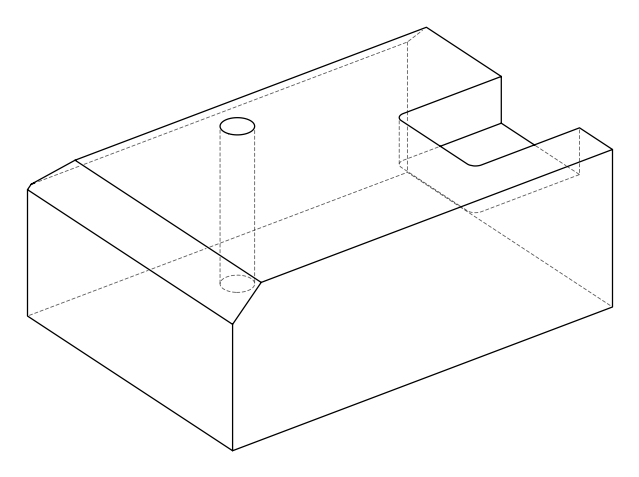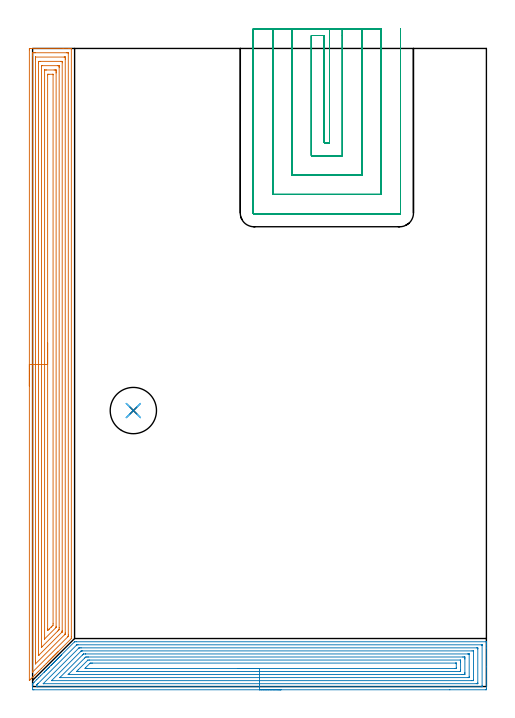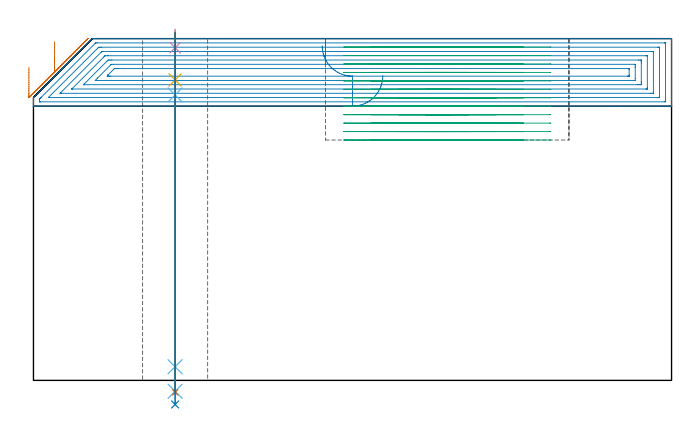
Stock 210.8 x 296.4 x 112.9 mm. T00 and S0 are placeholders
(PLAN: 8 operations, 6 tool changes, 58.3 min)
(1 AREA_MILL | FG_CHAMFER_SURFACE | UGT0205_001 | 16.29 min | 56178 mm3)
(2 AREA_MILL_1 | FG_CHAMFER_SURFACE_1 | UGT0205_001 | 13.37 min | 49583 mm3)
(3 MILL_SLOT | SLOT_PARTIAL_RECTANGULAR | NXT0201_011 | Follow Part, ap 3, ae 75% | 27.02 min | 222467 mm3)
(4 SPOT_DRILL | STEP1HOLE | NXT0321_9005460120000 | 0.05 min | 186 mm3)
(5 DRILL_BLIND_HOLE_INTO_CENTER | STEP1HOLE | NXT0301_062 | 0.06 min | 685 mm3)
(6 GUN_DRILL_THROUGH_HOLE | STEP1HOLE | UGT0307_006 | 0.55 min | 6360 mm3)
(7 DRILL_TO_ENLARGE_THROUGH_HOLE | STEP1HOLE | NXT0301_102 | 0.48 min | 8910 mm3)
(8 DRILL_TO_ENLARGE_THROUGH_HOLE_1 | STEP1HOLE | UGT0301_052 | 0.49 min | 24828 mm3)
(TOOL UGT0205_001 | Chamfer Mill 20 x 3 x 45 deg. | D20 FL50 Z2)
(TOOL NXT0201_011 | ENDMILL 12mm [2P460-1200-NA 1630] | D12 FL38 Z6)
(TOOL NXT0321_9005460120000 | NC Spot Drill, 142deg, 12mm, Carbide, Uncoated | D12 PA142 FL30 Z2)
(TOOL NXT0301_062 | Carbide Drill 9.1mm [860.1-0910-027A1-MM 2214] | D9.1 PA140 FL47 Z2)
(TOOL UGT0307_006 | Gun Drill 9 mm | D9 PA130 FL24 Z1)
(TOOL NXT0301_102 | Carbide Drill 13.5mm [860.1-1350-108A1-MM 2214] | D13.5 PA140 FL123 Z2)
(TOOL UGT0301_052 | Twist Drill 21.5 mm | D21.5 PA118 FL150 Z2)
(OP 1 AREA_MILL)
G17 G21 G94 G90
T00 M6
G54
G17 G0 G90 X-1.5 Y139.6 S1061 M3
G43 Z122.9 H0
Z103.4
G94 G1 Y139.638 Z102.528 F250.
Y139.752 Z101.663
Y139.941 Z100.812
Y140.203 Z99.98
Y140.537 Z99.174
Y140.94 Z98.4
Y141.408 Z97.664
Y141.94 Z96.972
Y142.529 Z96.329
Y143.172 Z95.74
Y143.864 Z95.208
Y144.6 Z94.74
Y145.374 Z94.337
Y146.18 Z94.003
Y147.012 Z93.741
Y147.863 Z93.552
Y148.728 Z93.438
Y149.6 Z93.4
Y295.773
X-1.496 Y296.189 Z93.402
X-1.492 Y296.39 Z93.406
X-1.287 Y296.4 Z93.61
X14.254 Z109.15
X16.641 Z111.536
X17.354 Z112.253
X17.616 Z112.515
X17.987 Y296.393 Z112.878
X17.997 Y296.391 Z112.888
X18. Y296.22 Z112.9
Y23.096
X17.994 Y22.304 Z112.892
X17.968 Y22.267 Z112.867
X11.918 Y16.217 Z106.815
X11.783 Y16.081 Z106.679
X11.645 Y15.944 Z106.543
X11.481 Y15.78 Z106.379
X11.341 Y15.639 Z106.237
X11.198 Y15.497 Z106.095
X11.045 Y15.344 Z105.943
X10.9 Y15.197 Z105.795
X10.751 Y15.05 Z105.648
X10.609 Y14.908 Z105.506
X10.458 Y14.756 Z105.353
X10.304 Y14.603 Z105.201
X10.172 Y14.471 Z105.07
X10.016 Y14.314 Z104.911
X9.857 Y14.156 Z104.754
X9.736 Y14.035 Z104.634
X9.575 Y13.872 Z104.47
X9.41 Y13.709 Z104.308
X9.3 Y13.599 Z104.197
X9.133 Y13.431 Z104.028
X8.963 Y13.262 Z103.861
X8.692 Y12.991 Z103.59
X8.516 Y12.815 Z103.413
X7.957 Y12.257 Z102.857
X7.622 Y11.921 Z102.519
X7.029 Y11.329 Z101.929
X6.336 Y10.636 Z101.235
X5.386 Y9.686 Z100.285
X4.045 Y8.345 Z98.944
X2.704 Y7.003 Z97.602
X2.257 Y6.556 Z97.156
X1.811 Y6.109 Z96.708
X1.271 Y5.57 Z96.17
X1.037 Y5.335 Z95.934
X0.917 Y5.215 Z95.814
X0.409 Y4.708 Z95.308
X0.154 Y4.452 Z95.05
X0.023 Y4.321 Z94.92
X-0.454 Y3.846 Z94.446
X-0.729 Y3.568 Z94.166
X-1.32 Y2.98 Z93.579
X-1.465 Y2.841 Z93.433
X-1.496 Y2.815 Z93.402
X-1.5 Y3.015 Z93.4
Y149.6
X-0.086 Z94.814
Y293.035
X-0.085 Y293.928 Z94.815
X-0.084 Y293.985 Z94.816
X-0.071 Y294.39 Z94.829
X0.335 Y294.397 Z95.235
X0.743 Y294.399 Z95.643
X1.215 Y294.4 Z96.115
X15.757 Y294.399 Z110.657
X16.233 Y294.397 Z111.133
X16.471 Y294.39 Z111.371
X16.579 Y294.373 Z111.479
X16.585 Y294.041 Z111.485
Y293.985
X16.586 Y23.99 Z111.486
X16.583 Y23.571 Z111.483
X16.58 Y23.362 Z111.48
X16.578 Y23.34 Z111.478
X16.568 Y23.325 Z111.468
X16.543 Y23.295 Z111.443
X16.494 Y23.244 Z111.394
X16.346 Y23.096 Z111.246
X-0.043 Y6.707 Z94.857
X-0.059 Y6.693 Z94.841
X-0.075 Y6.682 Z94.825
X-0.079 Y6.68 Z94.821
X-0.08 Y6.697 Z94.82
X-0.085 Y6.948 Z94.815
X-0.086 Y7.003 Z94.814
Y149.6
X1.328 Z96.228
X1.329 Y291.603 Z96.229
X1.33 Y292.197 Z96.23
X1.332 Y292.347 Z96.232
X1.335 Y292.381 Z96.235
X1.338 Y292.39 Z96.238
X1.358 Y292.393 Z96.258
X1.426 Y292.399 Z96.326
X14.673 Y292.4 Z109.573
X14.874 Y292.399 Z109.774
X15.075 Y292.397 Z109.975
X15.132 Y292.394 Z110.032
X15.162 Y292.39 Z110.062
X15.165 Y292.375 Z110.065
X15.169 Y292.297 Z110.069
X15.17 Y292.197 Z110.07
X15.171 Y291.896 Z110.071
X15.172 Y291.303 Z110.072
X15.171 Y24.884 Z110.071
X15.17 Y24.584 Z110.07
X15.168 Y24.483 Z110.068
X15.165 Y24.404 Z110.065
X15.158 Y24.368 Z110.058
X14.833 Y24.032 Z109.733
X1.379 Y10.58 Z96.279
X1.359 Y10.564 Z96.259
X1.342 Y10.552 Z96.242
X1.335 Y10.58 Z96.235
X1.333 Y10.618 Z96.233
X1.33 Y10.879 Z96.23
X1.329 Y11.474 Z96.229
X1.328 Y11.775 Z96.228
Y149.6
X2.743 Z97.643
Y289.514
X2.746 Y290.168 Z97.646
X2.75 Y290.382 Z97.65
X2.955 Y290.39 Z97.855
X3.401 Y290.4 Z98.301
X13.116 Z108.016
X13.546 Y290.391 Z108.446
X13.75 Y290.386 Z108.65
X13.752 Y290.268 Z108.652
X13.757 Y289.752 Z108.657
Y26.015
X13.756 Y25.778 Z108.656
X13.752 Y25.45 Z108.652
X13.75 Y25.413 Z108.65
X13.73 Y25.387 Z108.63
X13.687 Y25.339 Z108.587
X13.615 Y25.264 Z108.515
X2.952 Y14.601 Z97.852
X2.88 Y14.531 Z97.78
X2.788 Y14.444 Z97.688
X2.756 Y14.416 Z97.656
X2.75 Y14.455 Z97.65
X2.747 Y14.536 Z97.647
X2.743 Y14.813 Z97.643
Y149.6
X4.157 Z99.057
Y287.967
X4.16 Y288.207 Z99.06
X4.164 Y288.366 Z99.064
X4.167 Y288.392 Z99.067
X4.173 Y288.394 Z99.073
X4.192 Y288.397 Z99.092
X4.275 Y288.399 Z99.175
X4.493 Y288.4 Z99.393
X11.559 Z106.459
X12.224 Y288.396 Z107.124
X12.319 Y288.393 Z107.219
X12.329 Y288.391 Z107.229
X12.336 Y288.372 Z107.236
X12.339 Y288.247 Z107.239
X12.342 Y288.087 Z107.242
X12.343 Y287.847 Z107.243
Y287.726
Y27.446
X12.34 Y26.672 Z107.24
X12.338 Y26.557 Z107.238
X12.333 Y26.443 Z107.233
X12.224 Y26.329 Z107.124
X11.953 Y26.053 Z106.853
X11.68 Y25.778 Z106.58
X4.527 Y18.626 Z99.427
X4.399 Y18.501 Z99.299
X4.275 Y18.384 Z99.175
X4.164 Y18.284 Z99.064
X4.159 Y18.506 Z99.059
X4.158 Y18.626 Z99.058
X4.157 Y149.6 Z99.057
X5.571 Z100.471
Y286.296
X5.573 Y286.355 Z100.473
X5.575 Y286.384 Z100.475
X5.578 Y286.39 Z100.478
X5.59 Y286.396 Z100.49
X6.042 Y286.399 Z100.942
X6.469 Y286.4 Z101.369
X10.002 Z104.902
X10.458 Y286.399 Z105.358
X10.89 Y286.396 Z105.79
X10.921 Y286.39 Z105.821
X10.924 Y286.361 Z105.824
X10.927 Y285.938 Z105.827
X10.929 Y285.462 Z105.829
Y285.044
X10.928 Y27.984 Z105.828
X10.926 Y27.566 Z105.826
X10.924 Y27.507 Z105.824
X10.922 Y27.482 Z105.822
X10.902 Y27.458 Z105.802
X10.829 Y27.38 Z105.729
X10.736 Y27.285 Z105.636
X5.611 Y22.16 Z100.511
X5.587 Y22.141 Z100.487
X5.577 Y22.136 Z100.477
X5.575 Y22.139 Z100.475
X5.573 Y22.162 Z100.473
X5.572 Y22.202 Z100.472
X5.571 Y22.284 Z100.471
Y149.6
X6.985 Z101.885
Y284.15
X6.987 Y284.358 Z101.887
X6.989 Y284.383 Z101.889
X6.99 Y284.388 Z101.89
X7.02 Y284.391 Z101.92
X7.151 Y284.397 Z102.051
X7.315 Y284.399 Z102.215
X7.562 Y284.4 Z102.462
X9.328 Z104.228
X9.441 Y284.399 Z104.341
X9.471 Y284.398 Z104.371
X9.501 Y284.393 Z104.401
X9.508 Y284.389 Z104.408
X9.511 Y284.38 Z104.411
X9.513 Y284.347 Z104.413
X9.515 Y284.211 Z104.415
Y284.15
X9.514 Y29.354 Z104.414
X9.509 Y28.527 Z104.409
X9.452 Y28.46 Z104.352
X9.073 Y28.074 Z103.973
X8.692 Y27.689 Z103.592
X8.631 Y27.628 Z103.531
X7.675 Y26.672 Z102.575
X7.61 Y26.607 Z102.51
X7.295 Y26.298 Z102.195
X7. Y26.009 Z101.9
X6.987 Y26.61 Z101.887
X6.986 Y26.672 Z101.886
X6.985 Y149.6 Z101.885
Y150.472 Z101.923
Y151.336 Z102.037
Y152.188 Z102.226
Y153.02 Z102.488
Y153.826 Z102.822
Y154.6 Z103.225
Y155.336 Z103.694
Y156.028 Z104.225
Y156.671 Z104.814
Y157.26 Z105.457
Y157.791 Z106.15
Y158.26 Z106.885
Y158.663 Z107.659
Y158.997 Z108.465
Y159.259 Z109.297
Y159.448 Z110.149
Y159.562 Z111.014
Y159.6 Z111.885
G0 Z122.9
M5
M2
(OP 2 AREA_MILL_1)
G17 G21 G94 G90
T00 M6
G54
G17 G0 G90 X115.4 Y-1.5 S1061 M3
G43 Z122.9 H0
Z100.6
G94 G1 X115.362 Z99.729 F250.
X115.248 Z98.864
X115.059 Z98.012
X114.797 Z97.18
X114.463 Z96.374
X114.06 Z95.6
X113.592 Z94.864
X113.06 Z94.172
X112.471 Z93.529
X111.828 Z92.94
X111.136 Z92.409
X110.4 Z91.94
X109.626 Z91.537
X108.82 Z91.203
X107.988 Z90.941
X107.136 Z90.752
X106.272 Z90.638
X105.4 Z90.6
X0.598
X0.411 Y-1.498 Z90.602
X0.002 Y-1.491 Z90.605
X0. Y-1.285 Z90.812
Y-0.097 Z91.998
Y0.508 Z92.607
Y0.93 Z93.029
X0.005 Y1.232 Z93.331
X0.008 Y1.297 Z93.396
X0.152 Y1.45 Z93.55
X0.67 Y1.97 Z94.069
X1.936 Y3.236 Z95.336
X2.828 Y4.128 Z96.228
X3.72 Y5.02 Z97.12
X5.395 Y6.696 Z98.794
X5.504 Y6.806 Z98.902
X5.835 Y7.135 Z99.235
X6.06 Y7.36 Z99.46
X6.282 Y7.582 Z99.681
X6.396 Y7.698 Z99.794
X6.745 Y8.045 Z100.145
X6.935 Y8.235 Z100.335
X7.168 Y8.469 Z100.567
X7.288 Y8.589 Z100.686
X7.654 Y8.954 Z101.054
X7.81 Y9.11 Z101.21
X8.347 Y9.65 Z101.745
X8.516 Y9.817 Z101.915
X8.625 Y9.926 Z102.024
X8.791 Y10.093 Z102.188
X8.956 Y10.258 Z102.355
X9.071 Y10.372 Z102.47
X9.234 Y10.536 Z102.631
X9.397 Y10.698 Z102.795
X9.517 Y10.818 Z102.916
X9.677 Y10.979 Z103.074
X9.837 Y11.138 Z103.236
X9.963 Y11.264 Z103.362
X10.12 Y11.422 Z103.517
X10.277 Y11.578 Z103.676
X10.409 Y11.71 Z103.808
X10.563 Y11.865 Z103.96
X10.717 Y12.018 Z104.116
X10.855 Y12.156 Z104.254
X11.006 Y12.308 Z104.404
X11.157 Y12.458 Z104.556
X11.301 Y12.602 Z104.7
X11.449 Y12.751 Z104.847
X11.597 Y12.899 Z104.996
X11.747 Y13.048 Z105.146
X11.892 Y13.194 Z105.29
X12.038 Y13.339 Z105.436
X12.193 Y13.494 Z105.592
X12.335 Y13.638 Z105.733
X12.478 Y13.779 Z105.877
X12.639 Y13.94 Z106.038
X12.779 Y14.081 Z106.176
X12.918 Y14.219 Z106.317
X13.085 Y14.386 Z106.484
X13.222 Y14.524 Z106.62
X13.358 Y14.659 Z106.757
X13.531 Y14.832 Z106.93
X19.435 Y20.735 Z112.833
X19.505 Y20.796 Z112.889
X20.221 Y20.8 Z112.9
X210.648
X210.79 Y20.797 Z112.888
X210.793 Y20.776 Z112.867
X210.8 Y20.447 Z112.547
Y20.002 Z112.101
Y19.397 Z111.492
Y18.209 Z110.306
Y17.625 Z109.719
Y9.204 Z101.301
Y-0.983 Z91.114
X210.798 Y-1.277 Z90.82
X210.79 Y-1.492 Z90.606
X210.575 Y-1.499 Z90.599
X193.827 Y-1.5 Z90.6
X105.4
Y-0.086 Z92.014
X2.37
X2.161 Y-0.083 Z92.017
X2.056 Y-0.081 Z92.019
X2.013 Y-0.079 Z92.021
X2.009 Y-0.046 Z92.054
X2.005 Y0.046 Z92.146
X2.001 Y0.281 Z92.381
X2.008 Y0.789 Z92.889
X2.01 Y0.835 Z92.935
X2.036 Y0.874 Z92.974
X2.09 Y0.934 Z93.034
X2.161 Y1.009 Z93.109
X2.382 Y1.232 Z93.332
X2.604 Y1.455 Z93.555
X20.385 Y19.234 Z111.334
X20.49 Y19.337 Z111.437
X20.523 Y19.366 Z111.466
X20.54 Y19.378 Z111.478
X20.563 Y19.38 Z111.48
X20.672 Y19.383 Z111.483
X21.112 Y19.386 Z111.486
X208.43
X208.639 Y19.384 Z111.484
X208.744 Y19.381 Z111.481
X208.787 Y19.379 Z111.479
X208.791 Y19.346 Z111.446
X208.795 Y19.254 Z111.354
X208.799 Y19.018 Z111.118
Y0.411 Z92.511
X208.793 Y0.03 Z92.13
X208.79 Y-0.073 Z92.027
X208.747 Y-0.079 Z92.021
X208.406 Y-0.086 Z92.014
X105.4
Y1.329 Z93.429
X5.058
X5.02
X4.979 Y1.332 Z93.432
X4.954 Y1.334 Z93.434
X4.965 Y1.354 Z93.454
X5.011 Y1.408 Z93.508
X5.058 Y1.458 Z93.558
X21.225 Y17.625 Z109.725
X21.488 Y17.881 Z109.981
X21.563 Y17.952 Z110.052
X21.662 Y17.965 Z110.065
X22.004 Y17.968 Z110.068
X22.548 Y17.971 Z110.071
X206.286
X206.634 Y17.97 Z110.07
X206.75 Y17.967 Z110.067
X206.783 Y17.965 Z110.065
X206.79 Y17.899 Z109.999
X206.796 Y17.79 Z109.89
X206.799 Y17.625 Z109.725
X206.8 Y17.46 Z109.56
X206.799 Y1.675 Z93.775
X206.798 Y1.512 Z93.612
X206.79 Y1.347 Z93.447
X206.78 Y1.335 Z93.435
X206.764 Y1.332 Z93.432
X206.721 Y1.33 Z93.43
X206.634 Y1.329 Z93.429
X206.091
X105.4
Y2.743 Z94.843
X9.334
X8.954 Y2.745 Z94.845
X8.823 Y2.748 Z94.848
X8.81 Y2.75 Z94.85
X8.811 Y2.753 Z94.853
X8.832 Y2.78 Z94.88
X8.873 Y2.823 Z94.923
X22.398 Y16.348 Z108.448
X22.566 Y16.513 Z108.613
X22.597 Y16.54 Z108.64
X22.613 Y16.55 Z108.65
X22.631 Y16.553 Z108.653
X22.719 Y16.556 Z108.656
X22.896 Y16.557 Z108.657
X23.079
X204.142
X204.714 Y16.552 Z108.652
X204.78 Y16.55 Z108.65
X204.79 Y16.547 Z108.647
X204.794 Y16.527 Z108.627
X204.797 Y16.479 Z108.579
X204.799 Y16.287 Z108.387
Y3.029 Z95.129
X204.796 Y2.82 Z94.92
X204.792 Y2.769 Z94.869
X204.789 Y2.75 Z94.85
X204.768 Y2.748 Z94.848
X204.665 Y2.745 Z94.845
X203.958 Y2.743 Z94.843
X203.776
X105.4
Y4.157 Z96.257
X12.907
X12.789 Y4.159 Z96.259
X12.695 Y4.162 Z96.262
X12.677 Y4.164 Z96.264
X12.68 Y4.17 Z96.27
X12.711 Y4.206 Z96.306
X12.833 Y4.333 Z96.433
X23.182 Y14.683 Z106.783
X23.47 Y14.967 Z107.067
X23.632 Y15.122 Z107.222
X23.659 Y15.136 Z107.236
X23.7 Y15.139 Z107.239
X23.788 Y15.141 Z107.241
X24.503 Y15.143 Z107.243
X24.68
X202.174
X202.352 Y15.141 Z107.241
X202.707 Y15.136 Z107.236
X202.791 Y15.134 Z107.234
X202.794 Y15.11 Z107.21
X202.797 Y15.055 Z107.155
X202.799 Y14.967 Z107.067
X202.8 Y4.598 Z96.698
X202.797 Y4.333 Z96.433
X202.792 Y4.179 Z96.279
X202.791 Y4.165 Z96.265
X202.742 Y4.162 Z96.262
X202.648 Y4.159 Z96.259
X202.53 Y4.158 Z96.258
X202.352 Y4.157 Z96.257
X105.4
Y5.571 Z97.671
X16.796 Y5.572 Z97.672
X16.653 Y5.573 Z97.673
X16.578 Y5.576 Z97.676
X16.539 Y5.578 Z97.678
X16.567 Y5.613 Z97.713
X16.591 Y5.641 Z97.741
X16.854 Y5.906 Z98.006
X24.143 Y13.194 Z105.294
X24.413 Y13.46 Z105.56
X24.68 Y13.722 Z105.822
X25.038 Y13.725 Z105.825
X25.572 Y13.728 Z105.828
X25.926 Y13.729 Z105.829
X199.853 Y13.728 Z105.828
X200.391 Y13.725 Z105.825
X200.752 Y13.722 Z105.822
X200.79 Y13.716 Z105.816
X200.796 Y13.678 Z105.778
X200.799 Y13.194 Z105.294
X200.8 Y12.788 Z104.888
Y6.585 Z98.685
X200.798 Y6.106 Z98.206
X200.793 Y5.706 Z97.806
X200.784 Y5.578 Z97.678
X200.659 Y5.576 Z97.676
X200.391 Y5.573 Z97.673
X200.036 Y5.572 Z97.672
X199.499 Y5.571 Z97.671
X105.4
Y6.985 Z99.085
X21.119
X20.401 Y6.992 Z99.092
X21.194 Y7.797 Z99.897
X25.572 Y12.174 Z104.274
X25.642 Y12.239 Z104.339
X25.718 Y12.308 Z104.408
X26.458 Y12.315 Z104.415
X198.607 Y12.314 Z104.414
X198.79 Y12.308 Z104.408
X198.796 Y12.12 Z104.22
X198.799 Y11.422 Z103.522
X198.8 Y11.23 Z103.33
X198.799 Y7.687 Z99.787
X198.79 Y6.992 Z99.092
X198.613 Y6.986 Z99.086
X198.607
X105.4 Y6.985 Z99.085
Y8.4 Z100.5
X25.572
X25.046 Y8.401 Z100.501
X24.68 Y8.403 Z100.503
X24.331 Y8.407 Z100.507
X24.617 Y8.764 Z100.864
X24.646 Y8.798 Z100.898
X24.68 Y8.833 Z100.933
X26.464 Y10.617 Z102.717
X26.739 Y10.88 Z102.98
X26.996 Y10.894 Z102.994
X27.356 Y10.897 Z102.997
X27.882 Y10.9 Z103.
X196.457
X196.676 Y10.898 Z102.998
X196.76 Y10.896 Z102.996
X196.789 Y10.894 Z102.994
X196.793 Y10.852 Z102.952
X196.797 Y10.754 Z102.854
X196.8 Y10.559 Z102.659
Y8.787 Z100.887
X196.799 Y8.548 Z100.648
X196.797 Y8.44 Z100.54
X196.794 Y8.414 Z100.514
X196.791 Y8.407 Z100.507
X196.768 Y8.405 Z100.505
X196.664 Y8.402 Z100.502
X196.297 Y8.4 Z100.5
X105.4
X104.528 Z100.538
X103.664 Z100.652
X102.812 Z100.84
X101.98 Z101.103
X101.174 Z101.437
X100.4 Z101.839
X99.664 Z102.308
X98.972 Z102.839
X98.329 Z103.429
X97.74 Z104.072
X97.208 Z104.764
X96.74 Z105.5
X96.337 Z106.273
X96.003 Z107.079
X95.741 Z107.911
X95.552 Z108.763
X95.438 Z109.628
X95.4 Z110.5
G0 Z122.9
M5
M2
(OP 3 MILL_SLOT)
G17 G21 G94 G90
T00 M6
G54
G17 G0 G90 X137.9 Y305.4 S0 M3
G43 Z122.9 H1
Z110.108
G94 G1 Y302.4 F250.
Y252.6 F500.
X135.5
Y302.4
X129.5
Y246.6
X143.9
Y302.4
Y305.4 F250.
X120.5
Y302.4
Y237.6 F500.
X152.9
Y302.4
Y305.4 F250.
X111.5
Y302.4
Y228.6 F500.
X161.9
Y302.4
Y305.4 F250.
X102.5
Y302.4
Y219.9 F500.
G3 X102.8 Y219.6 R0.3
G1 X170.6
G3 X170.9 Y219.9 R0.3
G1 Y302.4
Y305.4 F250.
G0 X137.9 Z107.317
G1 Y302.4
Y252.6 F500.
X135.5
Y302.4
X129.5
Y246.6
X143.9
Y302.4
Y305.4 F250.
X120.5
Y302.4
Y237.6 F500.
X152.9
Y302.4
Y305.4 F250.
X111.5
Y302.4
Y228.6 F500.
X161.9
Y302.4
Y305.4 F250.
X102.5
Y302.4
Y219.9 F500.
G3 X102.8 Y219.6 R0.3
G1 X170.6
G3 X170.9 Y219.9 R0.3
G1 Y302.4
Y305.4 F250.
G0 X137.9 Z104.525
G1 Y302.4
Y252.6 F500.
X135.5
Y302.4
X129.5
Y246.6
X143.9
Y302.4
Y305.4 F250.
X120.5
Y302.4
Y237.6 F500.
X152.9
Y302.4
Y305.4 F250.
X111.5
Y302.4
Y228.6 F500.
X161.9
Y302.4
Y305.4 F250.
X102.5
Y302.4
Y219.9 F500.
G3 X102.8 Y219.6 R0.3
G1 X170.6
G3 X170.9 Y219.9 R0.3
G1 Y302.4
Y305.4 F250.
G0 X137.9 Z101.733
G1 Y302.4
Y252.6 F500.
X135.5
Y302.4
X129.5
Y246.6
X143.9
Y302.4
Y305.4 F250.
X120.5
Y302.4
Y237.6 F500.
X152.9
Y302.4
Y305.4 F250.
X111.5
Y302.4
Y228.6 F500.
X161.9
Y302.4
Y305.4 F250.
X102.5
Y302.4
Y219.9 F500.
G3 X102.8 Y219.6 R0.3
G1 X170.6
G3 X170.9 Y219.9 R0.3
G1 Y302.4
Y305.4 F250.
G0 X137.9 Z98.942
G1 Y302.4
Y252.6 F500.
X135.5
Y302.4
X129.5
Y246.6
X143.9
Y302.4
Y305.4 F250.
X120.5
Y302.4
Y237.6 F500.
X152.9
Y302.4
Y305.4 F250.
X111.5
Y302.4
Y228.6 F500.
X161.9
Y302.4
Y305.4 F250.
X102.5
Y302.4
Y219.9 F500.
G3 X102.8 Y219.6 R0.3
G1 X170.6
G3 X170.9 Y219.9 R0.3
G1 Y302.4
Y305.4 F250.
G0 X137.9 Z96.15
G1 Y302.4
Y252.6 F500.
X135.5
Y302.4
X129.5
Y246.6
X143.9
Y302.4
Y305.4 F250.
X120.5
Y302.4
Y237.6 F500.
X152.9
Y302.4
Y305.4 F250.
X111.5
Y302.4
Y228.6 F500.
X161.9
Y302.4
Y305.4 F250.
X102.5
Y302.4
Y219.9 F500.
G3 X102.8 Y219.6 R0.3
G1 X170.6
G3 X170.9 Y219.9 R0.3
G1 Y302.4
Y305.4 F250.
G0 X137.9 Z93.358
G1 Y302.4
Y252.6 F500.
X135.5
Y302.4
X129.5
Y246.6
X143.9
Y302.4
Y305.4 F250.
X120.5
Y302.4
Y237.6 F500.
X152.9
Y302.4
Y305.4 F250.
X111.5
Y302.4
Y228.6 F500.
X161.9
Y302.4
Y305.4 F250.
X102.5
Y302.4
Y219.9 F500.
G3 X102.8 Y219.6 R0.3
G1 X170.6
G3 X170.9 Y219.9 R0.3
G1 Y302.4
Y305.4 F250.
G0 X137.9 Z90.567
G1 Y302.4
Y252.6 F500.
X135.5
Y302.4
X129.5
Y246.6
X143.9
Y302.4
Y305.4 F250.
X120.5
Y302.4
Y237.6 F500.
X152.9
Y302.4
Y305.4 F250.
X111.5
Y302.4
Y228.6 F500.
X161.9
Y302.4
Y305.4 F250.
X102.5
Y302.4
Y219.9 F500.
G3 X102.8 Y219.6 R0.3
G1 X170.6
G3 X170.9 Y219.9 R0.3
G1 Y302.4
Y305.4 F250.
G0 X137.9 Z87.775
G1 Y302.4
Y252.6 F500.
X135.5
Y302.4
X129.5
Y246.6
X143.9
Y302.4
Y305.4 F250.
X120.5
Y302.4
Y237.6 F500.
X152.9
Y302.4
Y305.4 F250.
X111.5
Y302.4
Y228.6 F500.
X161.9
Y302.4
Y305.4 F250.
X102.5
Y302.4
Y219.9 F500.
G3 X102.8 Y219.6 R0.3
G1 X170.6
G3 X170.9 Y219.9 R0.3
G1 Y302.4
Y305.4 F250.
G0 X137.9 Z84.983
G1 Y302.4
Y252.6 F500.
X135.5
Y302.4
X129.5
Y246.6
X143.9
Y302.4
Y305.4 F250.
X120.5
Y302.4
Y237.6 F500.
X152.9
Y302.4
Y305.4 F250.
X111.5
Y302.4
Y228.6 F500.
X161.9
Y302.4
Y305.4 F250.
X102.5
Y302.4
Y219.9 F500.
G3 X102.8 Y219.6 R0.3
G1 X170.6
G3 X170.9 Y219.9 R0.3
G1 Y302.4
Y305.4 F250.
G0 X137.9 Z82.192
G1 Y302.4
Y252.6 F500.
X135.5
Y302.4
X129.5
Y246.6
X143.9
Y302.4
Y305.4 F250.
X120.5
Y302.4
Y237.6 F500.
X152.9
Y302.4
Y305.4 F250.
X111.5
Y302.4
Y228.6 F500.
X161.9
Y302.4
Y305.4 F250.
X102.5
Y302.4
Y219.9 F500.
G3 X102.8 Y219.6 R0.3
G1 X170.6
G3 X170.9 Y219.9 R0.3
G1 Y302.4
Y305.4 F250.
G0 X137.9 Z79.4
G1 Y302.4
Y252.6 F500.
X135.5
Y302.4
X129.5
Y246.6
X143.9
Y302.4
Y305.4 F250.
X120.5
Y302.4
Y237.6 F500.
X152.9
Y302.4
Y305.4 F250.
X111.5
Y302.4
Y228.6 F500.
X161.9
Y302.4
Y305.4 F250.
X102.5
Y302.4
Y219.9 F500.
G3 X102.8 Y219.6 R0.3
G1 X170.6
G3 X170.9 Y219.9 R0.3
G1 Y302.4
Y305.4 F250.
G0 Z122.9
M5
M2
(OP 4 SPOT_DRILL)
G17 G21 G94 G90
T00 M6
G54
G17 G0 G90 X46.8 Y128.2 S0 M3
G43 Z122.9 H0
G94 G81 G98 Z109.9 F250. R115.9
G80
M5
M2
(OP 5 DRILL_BLIND_HOLE_INTO_CENTER)
G17 G21 G94 G90
T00 M6
G54
G17 G0 G90 X46.8 Y128.2 S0 M3
G43 Z122.9 H1
G94 G81 G98 Z99.25 F250. R114.9
G80
M5
M2
(OP 6 GUN_DRILL_THROUGH_HOLE)
G17 G21 G94 G90
T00 M6
G54
G17 G0 G90 X46.8 Y128.2 M8
G43 Z122.9 H0
Z109.501
S716 M3
G94 G1 Z94.289 F125. M26
G4 X.084
Z4.5 F250.
G4 X.084
Z-3.598 F125.
G4 X.084
M5
M9
G0 Z109.501
Z122.9
M2
(OP 7 DRILL_TO_ENLARGE_THROUGH_HOLE)
G17 G21 G94 G90
T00 M6
G54
G17 G0 G90 X46.8 Y128.2 S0 M3
G43 Z122.9 H1
G94 G73 G98 Z-3.957 F250. Q12.984 R114.9
G80
M5
M2
(OP 8 DRILL_TO_ENLARGE_THROUGH_HOLE_1)
G17 G21 G94 G90
T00 M6
G54
G17 G0 G90 X46.8 Y128.2 S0 M3
G43 Z122.9 H0
G94 G73 G98 Z-7.959 F250. Q20.143 R114.9
G80
M5
M2
